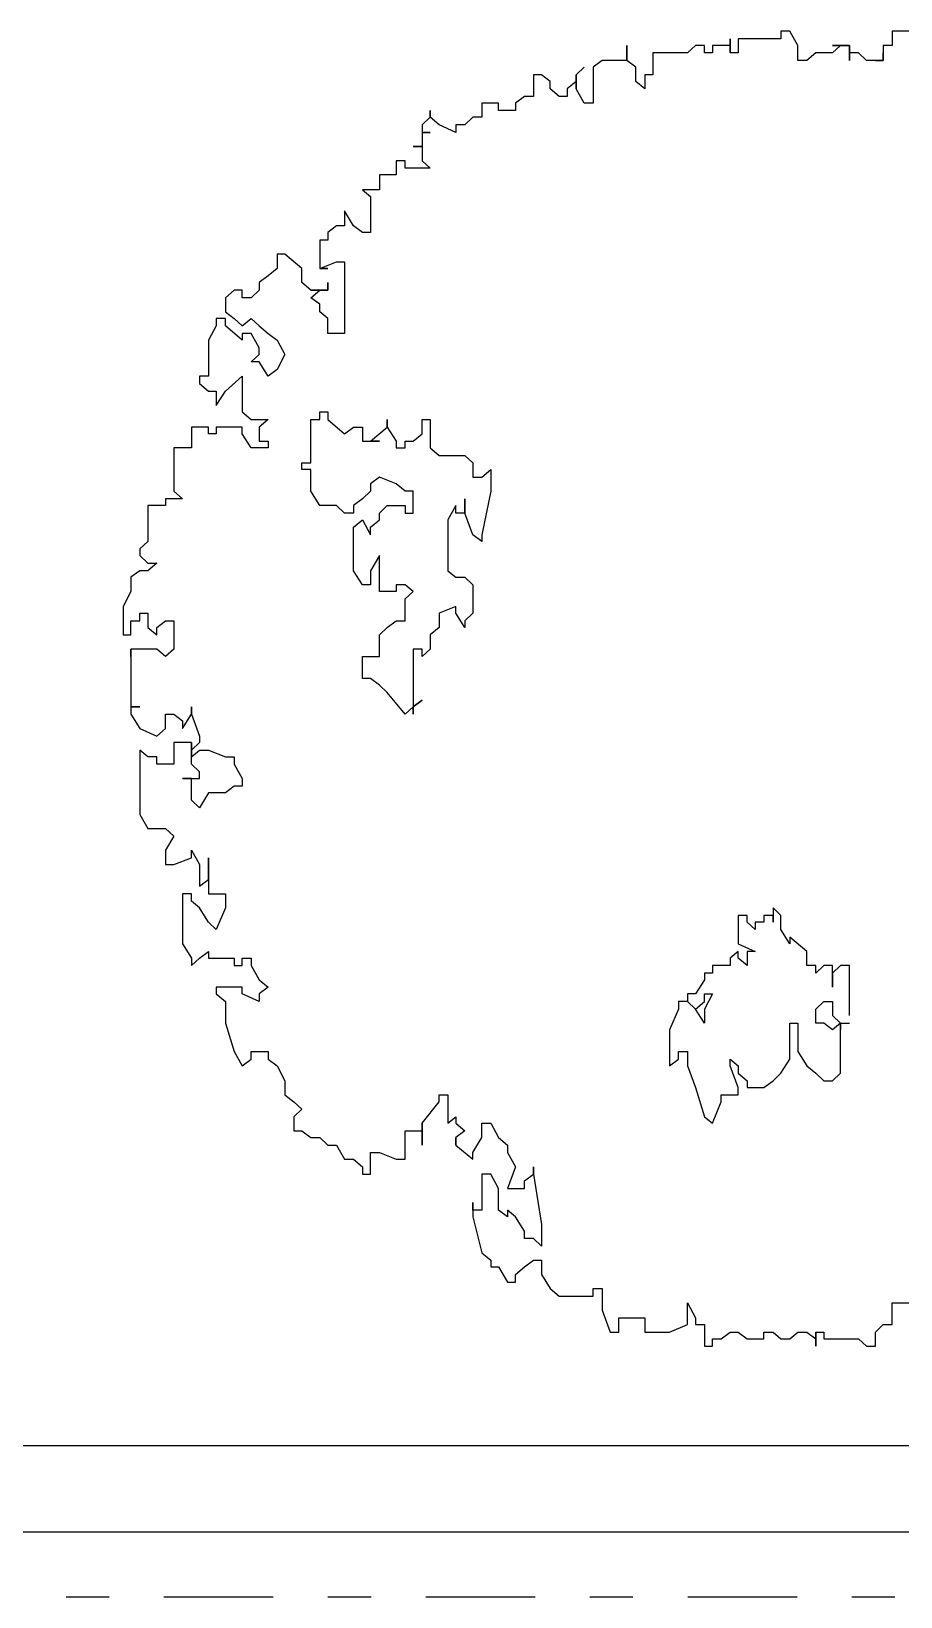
# Model space of a CAD drawing. Extents: x -30 to 1202, y 231 to 898.
# Drawn here: x 378.011 to 380.029, y 267.411 to 271.044 of the extents above; entities that cross this region are included whole.
import ezdxf

# ---------------------------------------------------------------- set-up
doc = ezdxf.new("R2010")
doc.units = 0
doc.header["$LTSCALE"] = 0.04
doc.linetypes.add('DASHDOT2', pattern=[12.7, 6.35, -3.175, 0, -3.175])
doc.layers.get('0').update_dxf_attribs({"linetype": 'CONTINUOUS'})
for name, color, linetype in [('CONTORXXNP----00', 255, 'CONTINUOUS'), ('LIMITES', 2, 'DASHDOT2'), ('PISO', 1, 'CONTINUOUS'), ('VISTA', 2, 'CONTINUOUS')]:
    doc.layers.add(name, color=color, linetype=linetype)
doc.styles.get("Standard").update_dxf_attribs({"font": 'romans.shx'})

# ---------------------------------------------------------------- blocks, each defined once
blk = doc.blocks.new('ARB3')
for p, q in [((-0.498, 0.0876), (-0.498, 0.0745)), ((-0.498, -0.0047), (-0.498, -0.0116)), ((-0.498, -0.0116), (-0.4922, -0.0116)), ((-0.4922, -0.0116), (-0.4922, -0.0446))]:
    blk.add_line(p, q)
at = {"color": 0}
for p, q in [((0.4857, 0.0745), (0.4857, 0.0945)), ((-0.498, 0.0745), (-0.487, 0.0745)), ((-0.487, 0.0745), (-0.487, 0.0676)), ((0.5025, 0.0745), (0.4857, 0.0745)), ((0.5025, 0.0676), (0.5025, 0.0745)), ((-0.487, 0.0676), (-0.4754, 0.0676)), ((-0.4754, 0.0676), (-0.4812, 0.0676)), ((-0.4812, 0.0676), (-0.4754, 0.0676)), ((-0.4754, 0.0676), (-0.4754, 0.0615)), ((-0.4754, 0.0615), (-0.4754, 0.0676)), ((-0.4754, 0.0676), (-0.4754, 0.0546)), ((0.5083, 0.0615), (0.5025, 0.0676)), ((0.5193, 0.0615), (0.5083, 0.0615)), ((0.5193, 0.0546), (0.5193, 0.0615)), ((-0.4754, 0.0546), (-0.4812, 0.0484)), ((0.5135, 0.0484), (0.5193, 0.0546)), ((-0.4754, 0.0415), (-0.487, 0.0415)), ((-0.487, 0.0415), (-0.487, 0.0284)), ((-0.4812, 0.0484), (-0.4812, 0.0415)), ((-0.4812, 0.0415), (-0.4754, 0.0415)), ((0.2635, 0.0415), (0.2248, 0.0415)), ((0.2248, 0.0415), (0.2248, 0.0346)), ((0.2693, 0.0346), (0.2693, 0.0415)), ((0.5135, 0.0215), (0.5135, 0.0484)), ((-0.487, 0.0284), (-0.487, 0.0346)), ((-0.487, 0.0346), (-0.4812, 0.0284)), ((-0.4812, 0.0284), (-0.4812, 0.0153)), ((0.2248, 0.0346), (0.2306, 0.0284)), ((0.2416, 0.0284), (0.2248, 0.0284)), ((0.2248, 0.0284), (0.2248, 0.0215)), ((0.2306, 0.0284), (0.2416, 0.0284)), ((0.2525, 0.0215), (0.2525, 0.0284)), ((0.2525, 0.0284), (0.2635, 0.0284)), ((0.2635, 0.0284), (0.2693, 0.0346)), ((0.3081, 0.0346), (0.2693, 0.0346)), ((0.2693, 0.0346), (0.2745, 0.0284)), ((0.2693, 0.0346), (0.2745, 0.0346)), ((0.2745, 0.0346), (0.2693, 0.0346)), ((0.2745, 0.0284), (0.2693, 0.0215)), ((0.3139, 0.0284), (0.3081, 0.0346)), ((0.3139, 0.0215), (0.3139, 0.0284)), ((-0.4812, 0.0153), (-0.4754, 0.0084)), ((0.2248, 0.0215), (0.2306, 0.0153)), ((0.2306, 0.0153), (0.2248, 0.0153)), ((0.2248, 0.0153), (0.2248, 0.0084)), ((0.2584, 0.0153), (0.2525, 0.0215)), ((0.2693, 0.0153), (0.2584, 0.0153)), ((0.2693, 0.0215), (0.2693, 0.0153)), ((0.3023, 0.0084), (0.3081, 0.0153)), ((0.3081, 0.0153), (0.3139, 0.0215)), ((0.5083, 0.0153), (0.5083, 0.0215)), ((0.5083, 0.0215), (0.5135, 0.0215)), ((0.5083, 0.0084), (0.5135, 0.0153)), ((0.5193, 0.0153), (0.5083, 0.0153)), ((0.5135, 0.0153), (0.5193, 0.0153)), ((-0.487, 0.0015), (-0.498, -0.0047)), ((-0.4754, 0.0015), (-0.487, 0.0015)), ((-0.4754, 0.0084), (-0.4754, 0.0015)), ((0.2138, 0.0084), (0.2028, -0.0047)), ((0.2248, 0.0084), (0.2138, 0.0084)), ((0.2693, -0.0047), (0.2693, 0.0015)), ((0.2693, 0.0015), (0.2913, 0.0015)), ((0.2913, 0.0015), (0.3023, 0.0084)), ((0.5083, 0.0015), (0.5083, 0.0084)), ((0.5135, -0.0047), (0.5083, 0.0015)), ((0.186, -0.0116), (0.1802, -0.0177)), ((0.197, -0.0116), (0.186, -0.0116)), ((0.208, -0.0047), (0.197, -0.0116)), ((0.2028, -0.0047), (0.208, -0.0047)), ((0.2971, -0.0047), (0.2693, -0.0047)), ((0.3081, -0.0116), (0.2971, -0.0047)), ((0.3139, -0.0177), (0.3081, -0.0116)), ((0.5083, -0.0177), (0.5135, -0.0116)), ((0.5135, -0.0116), (0.5135, -0.0047)), ((0.1802, -0.0177), (0.1912, -0.0177)), ((0.1912, -0.0177), (0.186, -0.0177)), ((0.186, -0.0177), (0.186, -0.0247)), ((0.3191, -0.0247), (0.3139, -0.0177)), ((0.5083, -0.0247), (0.5083, -0.0177)), ((0.186, -0.0247), (0.1912, -0.0247)), ((0.1912, -0.0247), (0.1912, -0.0316)), ((0.1912, -0.0316), (0.197, -0.0316)), ((0.197, -0.0316), (0.1912, -0.0377)), ((0.208, -0.0446), (0.2138, -0.0316)), ((0.2138, -0.0316), (0.2138, -0.0377)), ((0.3191, -0.0377), (0.3191, -0.0247)), ((0.5135, -0.0247), (0.5083, -0.0247)), ((0.5135, -0.0377), (0.5135, -0.0247)), ((-0.4922, -0.0446), (-0.4812, -0.0446)), ((-0.4812, -0.0446), (-0.4812, -0.0508)), ((0.1912, -0.0377), (0.186, -0.0377)), ((0.186, -0.0377), (0.186, -0.0446)), ((0.186, -0.0446), (0.208, -0.0446)), ((0.2138, -0.0377), (0.2248, -0.0377)), ((0.219, -0.0446), (0.2138, -0.0446)), ((0.2138, -0.0446), (0.219, -0.0508)), ((0.2248, -0.0377), (0.219, -0.0446)), ((0.2971, -0.0508), (0.3023, -0.0446)), ((0.3191, -0.0446), (0.3023, -0.0508)), ((0.3023, -0.0446), (0.3081, -0.0446)), ((0.3081, -0.0446), (0.3139, -0.0377)), ((0.3139, -0.0377), (0.3191, -0.0377)), ((0.3249, -0.0446), (0.3191, -0.0446)), ((0.3249, -0.0577), (0.3249, -0.0446)), ((0.5083, -0.0446), (0.5135, -0.0377)), ((0.5083, -0.0508), (0.5083, -0.0446)), ((-0.4812, -0.0508), (-0.4922, -0.0508)), ((-0.4922, -0.0508), (-0.487, -0.0508)), ((-0.487, -0.0508), (-0.487, -0.0646)), ((0.219, -0.0508), (0.2248, -0.0508)), ((0.2248, -0.0508), (0.2248, -0.0646)), ((0.3023, -0.0508), (0.2971, -0.0508)), ((0.3301, -0.0577), (0.3249, -0.0577)), ((0.3468, -0.0646), (0.3301, -0.0577)), ((0.5135, -0.0577), (0.5083, -0.0508)), ((0.5135, -0.0646), (0.5135, -0.0577)), ((-0.487, -0.0646), (-0.4812, -0.0646)), ((-0.4812, -0.0708), (-0.487, -0.0708)), ((-0.487, -0.0708), (-0.487, -0.0777)), ((-0.4812, -0.0646), (-0.4812, -0.0708)), ((0.2248, -0.0646), (0.2306, -0.0646)), ((0.2306, -0.0646), (0.2306, -0.0708)), ((0.2306, -0.0708), (0.2358, -0.0708)), ((0.2358, -0.0708), (0.2467, -0.0777)), ((0.2467, -0.0708), (0.2467, -0.0646)), ((0.2467, -0.0646), (0.2584, -0.0708)), ((0.2525, -0.0708), (0.2467, -0.0708)), ((0.2584, -0.0777), (0.2525, -0.0708)), ((0.2584, -0.0708), (0.2693, -0.0708)), ((0.2693, -0.0708), (0.2584, -0.0777)), ((0.3191, -0.0777), (0.3417, -0.0708)), ((0.3417, -0.0708), (0.3468, -0.0646)), ((0.5025, -0.0777), (0.5025, -0.0708)), ((0.5025, -0.0708), (0.5193, -0.0708)), ((0.5193, -0.0646), (0.5135, -0.0646)), ((0.5193, -0.0708), (0.5193, -0.0646)), ((-0.487, -0.0777), (-0.4812, -0.0839)), ((-0.4812, -0.0839), (-0.4812, -0.1108)), ((0.2467, -0.0777), (0.2467, -0.0839)), ((0.2467, -0.0839), (0.2525, -0.0839)), ((0.2525, -0.0839), (0.2584, -0.0777)), ((0.2584, -0.0777), (0.2525, -0.0839)), ((0.2525, -0.0839), (0.2525, -0.0908)), ((0.2913, -0.0908), (0.2913, -0.0839)), ((0.2913, -0.0839), (0.3023, -0.0839)), ((0.3023, -0.0839), (0.3191, -0.0777)), ((0.4857, -0.0839), (0.4973, -0.0777)), ((0.5025, -0.0839), (0.4857, -0.0839)), ((0.4973, -0.0777), (0.5025, -0.0777)), ((0.5083, -0.0977), (0.5025, -0.0839)), ((0.2525, -0.0908), (0.2584, -0.0908)), ((0.2584, -0.0908), (0.2745, -0.0977)), ((0.2971, -0.0908), (0.2913, -0.0908)), ((0.3023, -0.0977), (0.2971, -0.0908)), ((0.2745, -0.0977), (0.3023, -0.0977)), ((0.5083, -0.1169), (0.5083, -0.0977)), ((-0.4812, -0.1108), (-0.4644, -0.1108)), ((-0.4644, -0.1108), (-0.4644, -0.1169)), ((-0.4644, -0.1169), (-0.4534, -0.1169)), ((-0.4534, -0.1169), (-0.4592, -0.1238)), ((0.4973, -0.1369), (0.4973, -0.1169)), ((0.4973, -0.1169), (0.5083, -0.1169)), ((-0.4754, -0.1308), (-0.487, -0.1308)), ((-0.487, -0.1308), (-0.4754, -0.1308)), ((-0.4702, -0.1238), (-0.4754, -0.1308)), ((-0.4754, -0.1308), (-0.4754, -0.15)), ((-0.4592, -0.1238), (-0.4702, -0.1238)), ((0.4915, -0.15), (0.5083, -0.1438)), ((0.5083, -0.1369), (0.4973, -0.1369)), ((0.5083, -0.1438), (0.5083, -0.1369)), ((-0.4754, -0.15), (-0.4702, -0.1569)), ((-0.4702, -0.1569), (-0.4424, -0.1569)), ((-0.4424, -0.1569), (-0.4424, -0.1638)), ((0.4747, -0.1569), (0.4747, -0.15)), ((0.4747, -0.15), (0.4915, -0.15)), ((0.4805, -0.1569), (0.4747, -0.1569)), ((0.4805, -0.1831), (0.4805, -0.1569)), ((-0.4644, -0.17), (-0.4702, -0.1638)), ((-0.4702, -0.1638), (-0.4644, -0.17)), ((-0.4424, -0.1638), (-0.4534, -0.17)), ((-0.4534, -0.17), (-0.4644, -0.17)), ((-0.4644, -0.17), (-0.4592, -0.17)), ((-0.4592, -0.17), (-0.4534, -0.1769)), ((-0.4534, -0.1769), (-0.4476, -0.1769)), ((-0.4476, -0.1769), (-0.4476, -0.1831)), ((-0.4592, -0.19), (-0.4644, -0.1969)), ((-0.4534, -0.19), (-0.4592, -0.19)), ((-0.4476, -0.1831), (-0.4534, -0.19)), ((0.4638, -0.1969), (0.4747, -0.19)), ((0.4747, -0.19), (0.4805, -0.1831)), ((-0.4644, -0.1969), (-0.4644, -0.2031)), ((-0.4644, -0.2031), (-0.4476, -0.2031)), ((-0.4476, -0.2031), (-0.4476, -0.21)), ((0.3862, -0.2031), (0.3804, -0.2031)), ((0.3804, -0.2031), (0.3862, -0.2031)), ((0.3862, -0.2031), (0.425, -0.1969)), ((0.3914, -0.21), (0.3862, -0.2031)), ((0.425, -0.1969), (0.4418, -0.1969)), ((0.4418, -0.1969), (0.436, -0.2031)), ((0.436, -0.2031), (0.436, -0.21)), ((0.4528, -0.2031), (0.4528, -0.1969)), ((0.4528, -0.1969), (0.4638, -0.1969)), ((0.4579, -0.21), (0.4528, -0.2031)), ((-0.4476, -0.21), (-0.4424, -0.2169)), ((-0.4424, -0.2169), (-0.4366, -0.2169)), ((-0.4366, -0.2169), (-0.4366, -0.23)), ((0.3695, -0.223), (0.3804, -0.2169)), ((0.3804, -0.2169), (0.3972, -0.223)), ((0.3972, -0.21), (0.3914, -0.21)), ((0.3972, -0.223), (0.3972, -0.21)), ((0.4192, -0.2169), (0.414, -0.223)), ((0.4302, -0.21), (0.4192, -0.2169)), ((0.436, -0.21), (0.4302, -0.21)), ((0.4638, -0.2169), (0.4579, -0.21)), ((0.4696, -0.2169), (0.4638, -0.2169)), ((0.4696, -0.223), (0.4696, -0.2169)), ((-0.4366, -0.23), (-0.4424, -0.23)), ((-0.4424, -0.23), (-0.4424, -0.243)), ((0.3468, -0.2361), (0.3578, -0.23)), ((0.3578, -0.23), (0.3636, -0.223)), ((0.3636, -0.223), (0.3695, -0.223)), ((0.3972, -0.23), (0.3862, -0.2361)), ((0.414, -0.23), (0.3972, -0.23)), ((0.414, -0.223), (0.4192, -0.223)), ((0.4192, -0.223), (0.414, -0.23)), ((0.4579, -0.23), (0.4696, -0.223)), ((0.4579, -0.2361), (0.4579, -0.23)), ((-0.1531, -0.243), (-0.1589, -0.2361)), ((-0.1589, -0.2361), (-0.1421, -0.2361)), ((-0.1421, -0.2361), (-0.1085, -0.243)), ((0.3468, -0.243), (0.3468, -0.2361)), ((0.3862, -0.2361), (0.3862, -0.243)), ((0.447, -0.243), (0.4528, -0.2361)), ((0.4528, -0.2361), (0.4579, -0.2361)), ((-0.4424, -0.243), (-0.4315, -0.243)), ((-0.4315, -0.243), (-0.4315, -0.25)), ((-0.4315, -0.25), (-0.4256, -0.2561)), ((-0.1699, -0.2561), (-0.1641, -0.25)), ((-0.1641, -0.25), (-0.1531, -0.25)), ((-0.1531, -0.25), (-0.1531, -0.243)), ((-0.1085, -0.25), (-0.1253, -0.2561)), ((-0.1085, -0.243), (-0.1033, -0.243)), ((-0.1033, -0.243), (-0.1085, -0.25)), ((-0.0756, -0.2561), (-0.0698, -0.25)), ((-0.0698, -0.25), (-0.0478, -0.25)), ((-0.0478, -0.25), (-0.042, -0.2561)), ((0.3578, -0.243), (0.3468, -0.243)), ((0.3695, -0.25), (0.3578, -0.243)), ((0.3636, -0.263), (0.3746, -0.25)), ((0.3746, -0.25), (0.3695, -0.25)), ((0.3862, -0.243), (0.414, -0.243)), ((0.414, -0.25), (0.4082, -0.25)), ((0.4082, -0.25), (0.4192, -0.25)), ((0.414, -0.243), (0.414, -0.25)), ((0.4192, -0.25), (0.447, -0.243)), ((-0.4256, -0.2561), (-0.4256, -0.263)), ((-0.4256, -0.263), (-0.4198, -0.263)), ((-0.4198, -0.263), (-0.4256, -0.2761)), ((-0.1699, -0.2761), (-0.1699, -0.2561)), ((-0.1253, -0.2561), (-0.1363, -0.2561)), ((-0.1363, -0.2561), (-0.1253, -0.2561)), ((-0.1253, -0.263), (-0.1311, -0.263)), ((-0.1311, -0.263), (-0.1201, -0.2692)), ((-0.1253, -0.2561), (-0.1253, -0.263)), ((-0.0807, -0.2692), (-0.0756, -0.263)), ((-0.0756, -0.263), (-0.0756, -0.2561)), ((-0.0478, -0.263), (-0.053, -0.263)), ((-0.053, -0.263), (-0.0478, -0.2761)), ((-0.0368, -0.2561), (-0.0478, -0.263)), ((-0.042, -0.2561), (-0.0368, -0.2561)), ((0.3468, -0.2692), (0.3417, -0.263)), ((0.3417, -0.263), (0.3468, -0.263)), ((0.3468, -0.263), (0.3527, -0.2561)), ((0.3527, -0.2561), (0.3578, -0.263)), ((0.3578, -0.263), (0.3636, -0.263)), ((0.3636, -0.263), (0.3578, -0.263)), ((0.3578, -0.263), (0.3636, -0.263)), ((-0.4256, -0.2761), (-0.4315, -0.283)), ((-0.1757, -0.283), (-0.1699, -0.2761)), ((-0.1201, -0.2692), (-0.0807, -0.2692)), ((-0.0478, -0.2761), (-0.0368, -0.2761)), ((-0.0368, -0.2761), (-0.031, -0.283)), ((0.3249, -0.2761), (0.3249, -0.2692)), ((0.3249, -0.2692), (0.3468, -0.2692)), ((0.3301, -0.2761), (0.3249, -0.2761)), ((0.3468, -0.2892), (0.3301, -0.2761)), ((-0.4315, -0.283), (-0.4366, -0.283)), ((-0.4366, -0.283), (-0.4315, -0.283)), ((-0.4315, -0.283), (-0.4256, -0.2892)), ((-0.4256, -0.2892), (-0.4198, -0.2892)), ((-0.4198, -0.2892), (-0.4198, -0.283)), ((-0.4198, -0.283), (-0.4198, -0.2892)), ((-0.4198, -0.2892), (-0.4089, -0.2892)), ((-0.4089, -0.2892), (-0.4089, -0.2961)), ((-0.4089, -0.2961), (-0.4089, -0.2892)), ((-0.4089, -0.2892), (-0.3979, -0.2892)), ((-0.3979, -0.2892), (-0.3921, -0.283)), ((-0.3921, -0.283), (-0.3921, -0.3022)), ((-0.1976, -0.2892), (-0.1976, -0.283)), ((-0.1976, -0.283), (-0.1757, -0.283)), ((-0.1867, -0.2892), (-0.1976, -0.2892)), ((-0.1809, -0.2961), (-0.1867, -0.2892)), ((-0.031, -0.283), (-0.02, -0.283)), ((-0.02, -0.283), (-0.0142, -0.2892)), ((-0.0142, -0.2892), (-0.02, -0.2892)), ((-0.02, -0.2892), (-0.02, -0.2961)), ((0.0245, -0.2961), (0.0194, -0.2892)), ((0.0194, -0.2892), (0.0245, -0.2961)), ((0.3636, -0.2892), (0.3468, -0.2892)), ((0.3527, -0.3022), (0.3527, -0.2892)), ((0.3527, -0.2892), (0.3636, -0.2892)), ((-0.3921, -0.3022), (-0.3979, -0.3022)), ((-0.3979, -0.3022), (-0.3979, -0.3092)), ((-0.1809, -0.3022), (-0.1809, -0.2961)), ((-0.1757, -0.3022), (-0.1809, -0.3022)), ((-0.1757, -0.3092), (-0.1757, -0.3022)), ((-0.1421, -0.3022), (-0.1479, -0.3092)), ((-0.1253, -0.2961), (-0.1421, -0.2961)), ((-0.1421, -0.2961), (-0.1421, -0.3022)), ((-0.1311, -0.3161), (-0.1311, -0.3022)), ((-0.1311, -0.3022), (-0.1253, -0.3022)), ((-0.1253, -0.3022), (-0.1253, -0.2961)), ((-0.0646, -0.2961), (-0.0698, -0.3022)), ((-0.0698, -0.3022), (-0.0698, -0.3092)), ((-0.0588, -0.3022), (-0.0646, -0.2961)), ((-0.042, -0.3022), (-0.0588, -0.3022)), ((-0.042, -0.3092), (-0.042, -0.3022)), ((-0.02, -0.2961), (0.0304, -0.2961)), ((0.0304, -0.3022), (0.0136, -0.3161)), ((0.0304, -0.2961), (0.0245, -0.2961)), ((0.0245, -0.2961), (0.0304, -0.3022)), ((0.3746, -0.3022), (0.3527, -0.3022)), ((0.3746, -0.3092), (0.3746, -0.3022)), ((-0.3979, -0.3092), (-0.3869, -0.3092)), ((-0.3869, -0.3092), (-0.3869, -0.3222)), ((-0.1918, -0.3161), (-0.1809, -0.3092)), ((-0.1809, -0.3092), (-0.1757, -0.3092)), ((-0.1479, -0.3092), (-0.1531, -0.3222)), ((-0.0698, -0.3092), (-0.0646, -0.3092)), ((-0.0646, -0.3092), (-0.0646, -0.3222)), ((-0.0368, -0.3161), (-0.042, -0.3092)), ((0.3695, -0.3222), (0.3746, -0.3092)), ((-0.3869, -0.3222), (-0.3753, -0.3222)), ((-0.3753, -0.3222), (-0.3753, -0.3353)), ((-0.1918, -0.3161), (-0.1976, -0.3161)), ((-0.1976, -0.3161), (-0.1918, -0.3161)), ((-0.1809, -0.3292), (-0.1918, -0.3161)), ((-0.1809, -0.3353), (-0.1809, -0.3222)), ((-0.1809, -0.3222), (-0.1809, -0.3292)), ((-0.1809, -0.3292), (-0.1809, -0.3222)), ((-0.1809, -0.3222), (-0.1809, -0.3292)), ((-0.1531, -0.3222), (-0.1479, -0.3292)), ((-0.1253, -0.3222), (-0.1311, -0.3161)), ((-0.1201, -0.3222), (-0.1253, -0.3222)), ((-0.1143, -0.3292), (-0.1201, -0.3222)), ((-0.0646, -0.3222), (-0.0924, -0.3222)), ((-0.0924, -0.3222), (-0.0807, -0.3292)), ((-0.031, -0.3222), (-0.0368, -0.3161)), ((-0.0142, -0.3222), (-0.031, -0.3222)), ((-0.0142, -0.3353), (-0.0142, -0.3222)), ((0.0078, -0.3222), (0.0026, -0.3292)), ((0.0136, -0.3161), (0.0078, -0.3222)), ((0.3695, -0.3292), (0.3695, -0.3222)), ((-0.3753, -0.3353), (-0.3701, -0.3292)), ((-0.3701, -0.3292), (-0.3423, -0.3292)), ((-0.3423, -0.3353), (-0.3475, -0.3422)), ((-0.3423, -0.3292), (-0.3423, -0.3353)), ((-0.1918, -0.3422), (-0.1918, -0.3353)), ((-0.1918, -0.3353), (-0.1809, -0.3353)), ((-0.1479, -0.3292), (-0.1421, -0.3292)), ((-0.1421, -0.3292), (-0.1363, -0.3353)), ((-0.1363, -0.3353), (-0.1311, -0.3422)), ((-0.1201, -0.3353), (-0.1085, -0.3292)), ((-0.1143, -0.3422), (-0.1201, -0.3353)), ((-0.1085, -0.3292), (-0.1143, -0.3292)), ((-0.0807, -0.3292), (-0.0698, -0.3292)), ((-0.0698, -0.3353), (-0.0807, -0.3422)), ((-0.0698, -0.3292), (-0.0698, -0.3353)), ((0.0026, -0.3353), (-0.0142, -0.3353)), ((0.0026, -0.3292), (0.0026, -0.3353)), ((0.3862, -0.3292), (0.3695, -0.3292)), ((0.3746, -0.3422), (0.3804, -0.3353)), ((0.3804, -0.3353), (0.3862, -0.3353)), ((0.3862, -0.3353), (0.3862, -0.3292)), ((-0.3475, -0.3422), (-0.3591, -0.3492)), ((-0.3591, -0.3492), (-0.3475, -0.3492)), ((-0.3475, -0.3492), (-0.3475, -0.3553)), ((-0.3197, -0.3553), (-0.3197, -0.3492)), ((-0.3197, -0.3492), (-0.2642, -0.3492)), ((-0.2642, -0.3492), (-0.2642, -0.3622)), ((-0.1976, -0.3622), (-0.1867, -0.3492)), ((-0.1867, -0.3492), (-0.1918, -0.3422)), ((-0.1311, -0.3422), (-0.1253, -0.3422)), ((-0.1253, -0.3492), (-0.1311, -0.3553)), ((-0.1253, -0.3422), (-0.1253, -0.3492)), ((-0.0807, -0.3422), (-0.1143, -0.3422)), ((0.3636, -0.3553), (0.3746, -0.3492)), ((0.3746, -0.3492), (0.3746, -0.3422)), ((-0.3475, -0.3553), (-0.3423, -0.3622)), ((-0.3423, -0.3622), (-0.3365, -0.3622)), ((-0.3365, -0.3622), (-0.3365, -0.3684)), ((-0.3146, -0.3684), (-0.3197, -0.3553)), ((-0.3146, -0.3684), (-0.3146, -0.3622)), ((-0.3146, -0.3622), (-0.3146, -0.3684)), ((-0.2978, -0.3622), (-0.3036, -0.3622)), ((-0.3036, -0.3622), (-0.2978, -0.3622)), ((-0.2978, -0.3684), (-0.2978, -0.3622)), ((-0.2978, -0.3622), (-0.2978, -0.3753)), ((-0.2758, -0.3622), (-0.281, -0.3684)), ((-0.2642, -0.3622), (-0.2758, -0.3622)), ((-0.2035, -0.3684), (-0.2035, -0.3622)), ((-0.2035, -0.3622), (-0.1976, -0.3622)), ((-0.1311, -0.3553), (-0.1311, -0.3684)), ((0.3578, -0.3684), (0.3636, -0.3622)), ((0.3636, -0.3622), (0.3636, -0.3553)), ((-0.3365, -0.3684), (-0.3146, -0.3684)), ((-0.2978, -0.3753), (-0.3036, -0.3822)), ((-0.2919, -0.3753), (-0.2978, -0.3684)), ((-0.2868, -0.3684), (-0.2919, -0.3753)), ((-0.281, -0.3684), (-0.2868, -0.3684)), ((-0.1976, -0.3684), (-0.2035, -0.3684)), ((-0.1976, -0.3753), (-0.1976, -0.3684)), ((-0.1641, -0.3753), (-0.1976, -0.3753)), ((-0.1641, -0.3822), (-0.1641, -0.3753)), ((-0.1421, -0.3753), (-0.1589, -0.3753)), ((-0.1589, -0.3753), (-0.1589, -0.3822)), ((-0.1311, -0.3684), (-0.1421, -0.3753)), ((0.3527, -0.3822), (0.3578, -0.3753)), ((0.3578, -0.3753), (0.3578, -0.3684)), ((-0.3146, -0.3822), (-0.3255, -0.3953)), ((-0.3036, -0.3822), (-0.3146, -0.3822)), ((-0.1589, -0.3822), (-0.1641, -0.3822)), ((0.3301, -0.3884), (0.3359, -0.3822)), ((0.3359, -0.3822), (0.3417, -0.3884)), ((0.3527, -0.3884), (0.3527, -0.3822)), ((-0.3255, -0.3953), (-0.3255, -0.4014)), ((-0.259, -0.4014), (-0.248, -0.3953)), ((-0.248, -0.3953), (-0.2364, -0.4014)), ((0.3023, -0.4014), (0.3139, -0.3953)), ((0.3139, -0.3953), (0.3249, -0.3953)), ((0.3249, -0.3953), (0.3301, -0.3884)), ((0.3417, -0.3884), (0.3527, -0.3884)), ((-0.3255, -0.4014), (-0.3146, -0.4014)), ((-0.3146, -0.4014), (-0.3087, -0.4084)), ((-0.3087, -0.4084), (-0.3036, -0.4153)), ((-0.27, -0.4153), (-0.2642, -0.4084)), ((-0.2642, -0.4084), (-0.259, -0.4014)), ((-0.2312, -0.4084), (-0.2422, -0.4153)), ((-0.2364, -0.4014), (-0.2312, -0.4084)), ((-0.1976, -0.4214), (-0.1976, -0.4084)), ((-0.1976, -0.4084), (-0.1918, -0.4153)), ((-0.1809, -0.4153), (-0.1809, -0.4084)), ((-0.1809, -0.4084), (-0.1757, -0.4084)), ((-0.1757, -0.4084), (-0.1757, -0.4214)), ((0.2358, -0.4153), (0.2416, -0.4084)), ((0.2416, -0.4084), (0.2467, -0.4153)), ((0.2913, -0.4214), (0.2913, -0.4084)), ((0.2913, -0.4084), (0.2971, -0.4084)), ((0.2971, -0.4084), (0.3023, -0.4014)), ((-0.3036, -0.4153), (-0.2978, -0.4153)), ((-0.2978, -0.4153), (-0.2919, -0.4214)), ((-0.2919, -0.4214), (-0.2919, -0.4284)), ((-0.2758, -0.4214), (-0.27, -0.4153)), ((-0.27, -0.4284), (-0.2758, -0.4214)), ((-0.2532, -0.4153), (-0.2642, -0.4214)), ((-0.2642, -0.4214), (-0.2642, -0.4284)), ((-0.248, -0.4153), (-0.2532, -0.4153)), ((-0.2422, -0.4214), (-0.248, -0.4153)), ((-0.2422, -0.4153), (-0.2422, -0.4214)), ((-0.2035, -0.4284), (-0.1976, -0.4214)), ((-0.1918, -0.4153), (-0.1809, -0.4153)), ((-0.1757, -0.4214), (-0.1867, -0.4284)), ((0.219, -0.4284), (0.219, -0.4214)), ((0.219, -0.4214), (0.2248, -0.4214)), ((0.2248, -0.4214), (0.2358, -0.4153)), ((0.2467, -0.4153), (0.2525, -0.4153)), ((0.2525, -0.4153), (0.2467, -0.4284)), ((0.2971, -0.4214), (0.2913, -0.4214)), ((0.3023, -0.4284), (0.2971, -0.4214)), ((-0.2919, -0.4284), (-0.2978, -0.4284)), ((-0.2978, -0.4284), (-0.2978, -0.4345)), ((-0.2978, -0.4345), (-0.2919, -0.4414)), ((-0.281, -0.4414), (-0.2758, -0.4345)), ((-0.2758, -0.4345), (-0.27, -0.4284)), ((-0.259, -0.4284), (-0.27, -0.4414)), ((-0.2642, -0.4284), (-0.259, -0.4284)), ((-0.2196, -0.4414), (-0.2312, -0.4284)), ((-0.2312, -0.4284), (-0.2035, -0.4284)), ((-0.1867, -0.4284), (-0.1918, -0.4284)), ((-0.1918, -0.4284), (-0.1918, -0.4484)), ((0.0633, -0.4414), (0.0633, -0.4345)), ((0.0633, -0.4345), (0.0691, -0.4345)), ((0.0691, -0.4345), (0.0801, -0.4284)), ((0.0801, -0.4284), (0.0859, -0.4284)), ((0.0859, -0.4284), (0.0859, -0.4345)), ((0.0859, -0.4345), (0.0911, -0.4414)), ((0.2248, -0.4284), (0.219, -0.4284)), ((0.219, -0.4545), (0.219, -0.4345)), ((0.219, -0.4345), (0.2248, -0.4345)), ((0.2248, -0.4345), (0.2248, -0.4284)), ((0.2467, -0.4284), (0.2416, -0.4284)), ((0.2416, -0.4284), (0.2416, -0.4484)), ((0.2693, -0.4414), (0.2913, -0.4345)), ((0.2913, -0.4345), (0.3023, -0.4284)), ((-0.2919, -0.4414), (-0.281, -0.4414)), ((-0.27, -0.4414), (-0.2758, -0.4414)), ((-0.2758, -0.4414), (-0.2758, -0.4484)), ((-0.2086, -0.4484), (-0.2196, -0.4414)), ((0.0581, -0.4545), (0.0633, -0.4414)), ((0.0911, -0.4414), (0.0911, -0.4545)), ((0.1692, -0.4545), (0.1692, -0.4414)), ((0.1692, -0.4414), (0.1802, -0.4414)), ((0.1802, -0.4414), (0.197, -0.4484)), ((0.2467, -0.4484), (0.2525, -0.4414)), ((0.2525, -0.4414), (0.2693, -0.4414)), ((-0.2758, -0.4484), (-0.27, -0.4484)), ((-0.27, -0.4484), (-0.259, -0.4545)), ((-0.259, -0.4545), (-0.2312, -0.4545)), ((-0.2312, -0.4545), (-0.2312, -0.4614)), ((-0.2254, -0.4614), (-0.2196, -0.4545)), ((-0.2196, -0.4545), (-0.2196, -0.4484)), ((-0.2196, -0.4484), (-0.2086, -0.4484)), ((-0.1918, -0.4484), (-0.1867, -0.4484)), ((-0.1867, -0.4545), (-0.1918, -0.4545)), ((-0.1918, -0.4545), (-0.1918, -0.4676)), ((-0.1867, -0.4484), (-0.1867, -0.4545)), ((0.0581, -0.4614), (0.0581, -0.4545)), ((0.0911, -0.4545), (0.1027, -0.4614)), ((0.1582, -0.4545), (0.1415, -0.4545)), ((0.1415, -0.4545), (0.1692, -0.4545)), ((0.1634, -0.4614), (0.1582, -0.4545)), ((0.1912, -0.4545), (0.1802, -0.4614)), ((0.197, -0.4484), (0.1912, -0.4545)), ((0.219, -0.4614), (0.2138, -0.4545)), ((0.2138, -0.4545), (0.219, -0.4545)), ((0.2416, -0.4484), (0.2467, -0.4484)), ((-0.2312, -0.4614), (-0.2254, -0.4614)), ((-0.1918, -0.4676), (-0.1757, -0.4676)), ((-0.1757, -0.4676), (-0.1757, -0.4814)), ((0.0304, -0.4676), (0.0245, -0.4676)), ((0.0245, -0.4676), (0.0304, -0.4676)), ((0.0304, -0.4676), (0.0472, -0.4614)), ((0.0413, -0.4745), (0.0304, -0.4676)), ((0.0472, -0.4614), (0.0523, -0.4614)), ((0.0523, -0.4614), (0.0581, -0.4676)), ((0.0691, -0.4676), (0.0523, -0.4676)), ((0.0523, -0.4676), (0.0523, -0.4814)), ((0.0633, -0.4676), (0.0581, -0.4614)), ((0.0581, -0.4676), (0.0633, -0.4676)), ((0.0749, -0.4614), (0.0691, -0.4676)), ((0.0801, -0.4614), (0.0749, -0.4614)), ((0.0801, -0.4745), (0.0801, -0.4614)), ((0.0969, -0.4676), (0.0801, -0.4676)), ((0.0801, -0.4676), (0.0801, -0.4745)), ((0.1027, -0.4614), (0.0969, -0.4676)), ((0.1356, -0.4676), (0.1466, -0.4614)), ((0.1415, -0.4676), (0.1356, -0.4676)), ((0.1466, -0.4814), (0.1415, -0.4676)), ((0.1466, -0.4614), (0.1634, -0.4614)), ((0.175, -0.4676), (0.1692, -0.4676)), ((0.1692, -0.4676), (0.1692, -0.4745)), ((0.1802, -0.4614), (0.175, -0.4676)), ((0.208, -0.4745), (0.219, -0.4676)), ((0.2248, -0.4676), (0.219, -0.4614)), ((0.219, -0.4676), (0.2248, -0.4676)), ((-0.1757, -0.4814), (-0.1421, -0.4814)), ((-0.1421, -0.4814), (-0.1363, -0.4745)), ((-0.1363, -0.4745), (-0.1363, -0.4876)), ((-0.042, -0.4876), (-0.042, -0.4814)), ((-0.042, -0.4814), (-0.02, -0.4814)), ((-0.02, -0.4814), (-0.0142, -0.4876)), ((0.0304, -0.4814), (0.0355, -0.4745)), ((0.0304, -0.4876), (0.0304, -0.4814)), ((0.0355, -0.4745), (0.0413, -0.4745)), ((0.0523, -0.4814), (0.0691, -0.4814)), ((0.0691, -0.4814), (0.0691, -0.4945)), ((0.1188, -0.4876), (0.1247, -0.4814)), ((0.1247, -0.4814), (0.1356, -0.4876)), ((0.1466, -0.4876), (0.1466, -0.4814)), ((0.1692, -0.4745), (0.208, -0.4745)), ((-0.1363, -0.4876), (-0.1311, -0.4876)), ((-0.1311, -0.4876), (-0.1311, -0.5014)), ((-0.0866, -0.5014), (-0.0866, -0.4945)), ((-0.0866, -0.4945), (-0.0807, -0.5014)), ((-0.0368, -0.4945), (-0.042, -0.4876)), ((-0.0368, -0.5014), (-0.031, -0.4945)), ((-0.031, -0.4945), (-0.0368, -0.4945)), ((-0.0142, -0.4876), (-0.02, -0.4945)), ((-0.02, -0.4945), (-0.02, -0.5145)), ((0.0413, -0.4876), (0.0304, -0.4876)), ((0.0472, -0.4945), (0.0413, -0.4876)), ((0.0413, -0.5076), (0.0472, -0.4945)), ((0.0691, -0.4945), (0.0633, -0.4945)), ((0.0633, -0.4945), (0.0633, -0.5014)), ((0.1188, -0.5014), (0.1188, -0.4876)), ((0.1356, -0.4876), (0.1466, -0.4876)), ((-0.1311, -0.5014), (-0.1033, -0.5014)), ((-0.1033, -0.5014), (-0.0975, -0.5076)), ((-0.0975, -0.5076), (-0.0924, -0.5076)), ((-0.0924, -0.5076), (-0.0866, -0.5014)), ((-0.0807, -0.5014), (-0.0807, -0.5076)), ((-0.0807, -0.5076), (-0.0756, -0.5145)), ((-0.0478, -0.5076), (-0.0478, -0.5014)), ((-0.0478, -0.5014), (-0.0368, -0.5014)), ((-0.042, -0.5076), (-0.0478, -0.5076)), ((-0.042, -0.5145), (-0.042, -0.5076)), ((0.0245, -0.5145), (0.0245, -0.5076)), ((0.0245, -0.5076), (0.0245, -0.5145)), ((0.0304, -0.5145), (0.0413, -0.5076)), ((0.0633, -0.5014), (0.0581, -0.5076)), ((0.0581, -0.5076), (0.1079, -0.5076)), ((0.1079, -0.5076), (0.1188, -0.5014)), ((-0.0756, -0.5145), (-0.0646, -0.5145)), ((-0.0646, -0.5145), (-0.053, -0.5206)), ((-0.053, -0.5206), (-0.031, -0.5206)), ((-0.031, -0.5145), (-0.042, -0.5145)), ((-0.031, -0.5206), (-0.031, -0.5145)), ((-0.02, -0.5145), (-0.0142, -0.5145)), ((-0.0142, -0.5145), (-0.02, -0.5145)), ((-0.02, -0.5145), (0.0245, -0.5145)), ((0.0245, -0.5145), (0.0304, -0.5145))]:
    blk.add_line(p, q, dxfattribs=at)
at = {"layer": 'CONTORXXNP----00'}
for p, q in [((-0.498, 0.0876), (-0.498, 0.0745)), ((0.4857, 0.0745), (0.4857, 0.0945)), ((-0.498, 0.0745), (-0.487, 0.0745)), ((-0.487, 0.0745), (-0.487, 0.0676)), ((0.5025, 0.0745), (0.4857, 0.0745)), ((0.5025, 0.0676), (0.5025, 0.0745)), ((-0.487, 0.0676), (-0.4754, 0.0676)), ((-0.4812, 0.0676), (-0.4754, 0.0676)), ((-0.4754, 0.0676), (-0.4812, 0.0676)), ((-0.4754, 0.0676), (-0.4754, 0.0546)), ((-0.4754, 0.0615), (-0.4754, 0.0676)), ((-0.4754, 0.0676), (-0.4754, 0.0615)), ((0.5083, 0.0615), (0.5025, 0.0676)), ((0.5193, 0.0615), (0.5083, 0.0615)), ((0.5193, 0.0546), (0.5193, 0.0615)), ((-0.4754, 0.0546), (-0.4812, 0.0484)), ((0.5135, 0.0484), (0.5193, 0.0546)), ((-0.487, 0.0415), (-0.4812, 0.0415)), ((-0.487, 0.0346), (-0.487, 0.0415)), ((-0.4812, 0.0484), (-0.4812, 0.0415)), ((0.5135, 0.0215), (0.5135, 0.0484)), ((-0.487, 0.0346), (-0.4812, 0.0284)), ((-0.4812, 0.0284), (-0.4812, 0.0153)), ((-0.4812, 0.0153), (-0.4754, 0.0084)), ((0.5083, 0.0215), (0.5135, 0.0215)), ((0.5083, 0.0153), (0.5083, 0.0215)), ((0.5083, 0.0153), (0.5135, 0.0153)), ((0.5083, 0.0084), (0.5135, 0.0153)), ((-0.487, 0.0015), (-0.498, -0.0047)), ((-0.4754, 0.0015), (-0.487, 0.0015)), ((-0.4754, 0.0084), (-0.4754, 0.0015)), ((0.5083, 0.0015), (0.5083, 0.0084)), ((0.5135, -0.0047), (0.5083, 0.0015)), ((-0.498, -0.0047), (-0.498, -0.0116)), ((-0.498, -0.0116), (-0.4922, -0.0116)), ((-0.4922, -0.0116), (-0.4922, -0.0446)), ((0.5083, -0.0177), (0.5135, -0.0116)), ((0.5135, -0.0116), (0.5135, -0.0047)), ((0.5083, -0.0247), (0.5083, -0.0177)), ((0.5135, -0.0247), (0.5083, -0.0247)), ((0.5135, -0.0377), (0.5135, -0.0247)), ((-0.4922, -0.0446), (-0.4812, -0.0446)), ((-0.4812, -0.0446), (-0.4812, -0.0508)), ((0.5083, -0.0446), (0.5135, -0.0377)), ((0.5083, -0.0508), (0.5083, -0.0446)), ((-0.487, -0.0508), (-0.4812, -0.0508)), ((-0.487, -0.0508), (-0.487, -0.0646)), ((0.5135, -0.0577), (0.5083, -0.0508)), ((0.5135, -0.0646), (0.5135, -0.0577)), ((-0.487, -0.0646), (-0.4812, -0.0646)), ((-0.487, -0.0708), (-0.487, -0.0777)), ((-0.4812, -0.0708), (-0.487, -0.0708)), ((-0.4812, -0.0646), (-0.4812, -0.0708)), ((0.5025, -0.0708), (0.5193, -0.0708)), ((0.5025, -0.0777), (0.5025, -0.0708)), ((0.5193, -0.0646), (0.5135, -0.0646)), ((0.5193, -0.0708), (0.5193, -0.0646)), ((-0.487, -0.0777), (-0.4812, -0.0839)), ((-0.4812, -0.0839), (-0.4812, -0.1108)), ((0.4857, -0.0839), (0.4973, -0.0777)), ((0.5025, -0.0839), (0.4857, -0.0839)), ((0.4973, -0.0777), (0.5025, -0.0777)), ((0.5083, -0.0977), (0.5025, -0.0839)), ((0.5083, -0.1169), (0.5083, -0.0977)), ((-0.4812, -0.1108), (-0.4644, -0.1108)), ((-0.4644, -0.1108), (-0.4644, -0.1169)), ((-0.4644, -0.1169), (-0.4534, -0.1169)), ((-0.4534, -0.1169), (-0.4592, -0.1238)), ((0.4973, -0.1169), (0.5083, -0.1169)), ((0.4973, -0.1369), (0.4973, -0.1169)), ((-0.4702, -0.1238), (-0.4754, -0.1308)), ((-0.4754, -0.1308), (-0.4754, -0.15)), ((-0.4592, -0.1238), (-0.4702, -0.1238)), ((0.4915, -0.15), (0.5083, -0.1438)), ((0.5083, -0.1369), (0.4973, -0.1369)), ((0.5083, -0.1438), (0.5083, -0.1369)), ((-0.4754, -0.15), (-0.4702, -0.1569)), ((-0.4702, -0.1569), (-0.4424, -0.1569)), ((-0.4424, -0.1569), (-0.4424, -0.1638)), ((0.4747, -0.15), (0.4915, -0.15)), ((0.4747, -0.1569), (0.4747, -0.15)), ((0.4805, -0.1569), (0.4747, -0.1569)), ((0.4805, -0.1831), (0.4805, -0.1569)), ((-0.4424, -0.1638), (-0.4534, -0.17)), ((-0.4592, -0.17), (-0.4534, -0.17)), ((-0.4592, -0.17), (-0.4534, -0.1769)), ((-0.4534, -0.1769), (-0.4476, -0.1769)), ((-0.4476, -0.1769), (-0.4476, -0.1831)), ((-0.4592, -0.19), (-0.4644, -0.1969)), ((-0.4534, -0.19), (-0.4592, -0.19)), ((-0.4476, -0.1831), (-0.4534, -0.19)), ((0.4638, -0.1969), (0.4747, -0.19)), ((0.4747, -0.19), (0.4805, -0.1831)), ((-0.4644, -0.1969), (-0.4644, -0.2031)), ((-0.4644, -0.2031), (-0.4476, -0.2031)), ((-0.4476, -0.2031), (-0.4476, -0.21)), ((0.3862, -0.2031), (0.425, -0.1969)), ((0.3914, -0.21), (0.3862, -0.2031)), ((0.425, -0.1969), (0.4418, -0.1969)), ((0.4418, -0.1969), (0.436, -0.2031)), ((0.436, -0.2031), (0.436, -0.21)), ((0.4528, -0.1969), (0.4638, -0.1969)), ((0.4528, -0.2031), (0.4528, -0.1969)), ((0.4579, -0.21), (0.4528, -0.2031)), ((-0.4476, -0.21), (-0.4424, -0.2169)), ((-0.4424, -0.2169), (-0.4366, -0.2169)), ((-0.4366, -0.2169), (-0.4366, -0.23)), ((0.3695, -0.223), (0.3804, -0.2169)), ((0.3804, -0.2169), (0.3972, -0.223)), ((0.3972, -0.21), (0.3914, -0.21)), ((0.3972, -0.223), (0.3972, -0.21)), ((0.4192, -0.2169), (0.414, -0.223)), ((0.4302, -0.21), (0.4192, -0.2169)), ((0.436, -0.21), (0.4302, -0.21)), ((0.4638, -0.2169), (0.4579, -0.21)), ((0.4696, -0.2169), (0.4638, -0.2169)), ((0.4696, -0.223), (0.4696, -0.2169)), ((-0.4424, -0.23), (-0.4424, -0.243)), ((-0.4366, -0.23), (-0.4424, -0.23)), ((0.3468, -0.2361), (0.3578, -0.23)), ((0.3578, -0.23), (0.3636, -0.223)), ((0.3636, -0.223), (0.3695, -0.223)), ((0.3972, -0.23), (0.3862, -0.2361)), ((0.414, -0.23), (0.3972, -0.23)), ((0.4192, -0.223), (0.414, -0.23)), ((0.414, -0.223), (0.4192, -0.223)), ((0.4579, -0.23), (0.4696, -0.223)), ((0.4579, -0.2361), (0.4579, -0.23)), ((0.3468, -0.243), (0.3468, -0.2361)), ((0.3862, -0.2361), (0.3862, -0.243)), ((0.447, -0.243), (0.4528, -0.2361)), ((0.4528, -0.2361), (0.4579, -0.2361)), ((-0.4424, -0.243), (-0.4315, -0.243)), ((-0.4315, -0.243), (-0.4315, -0.25)), ((-0.4315, -0.25), (-0.4256, -0.2561)), ((0.3578, -0.243), (0.3468, -0.243)), ((0.3695, -0.25), (0.3578, -0.243)), ((0.3636, -0.263), (0.3746, -0.25)), ((0.3746, -0.25), (0.3695, -0.25)), ((0.3862, -0.243), (0.414, -0.243)), ((0.414, -0.243), (0.414, -0.25)), ((0.414, -0.25), (0.4192, -0.25)), ((0.4192, -0.25), (0.447, -0.243)), ((-0.4256, -0.2561), (-0.4256, -0.263)), ((-0.4198, -0.263), (-0.4256, -0.2761)), ((-0.4256, -0.263), (-0.4198, -0.263)), ((0.3417, -0.263), (0.3468, -0.263)), ((0.3468, -0.2692), (0.3417, -0.263)), ((0.3468, -0.263), (0.3527, -0.2561)), ((0.3527, -0.2561), (0.3578, -0.263)), ((0.3578, -0.263), (0.3636, -0.263)), ((0.3636, -0.263), (0.3578, -0.263)), ((0.3578, -0.263), (0.3636, -0.263)), ((-0.4256, -0.2761), (-0.4315, -0.283)), ((0.3249, -0.2692), (0.3468, -0.2692)), ((0.3249, -0.2761), (0.3249, -0.2692)), ((0.3301, -0.2761), (0.3249, -0.2761)), ((0.3468, -0.2892), (0.3301, -0.2761)), ((-0.4315, -0.283), (-0.4256, -0.2892)), ((-0.4256, -0.2892), (-0.4198, -0.2892)), ((-0.4198, -0.2892), (-0.4089, -0.2892)), ((-0.4089, -0.2892), (-0.3979, -0.2892)), ((-0.3979, -0.2892), (-0.3921, -0.283)), ((-0.3921, -0.283), (-0.3921, -0.3022)), ((0.3468, -0.2892), (0.3527, -0.2892)), ((0.3527, -0.3022), (0.3527, -0.2892)), ((-0.3979, -0.3022), (-0.3979, -0.3092)), ((-0.3921, -0.3022), (-0.3979, -0.3022)), ((0.3746, -0.3022), (0.3527, -0.3022)), ((0.3746, -0.3092), (0.3746, -0.3022)), ((-0.3979, -0.3092), (-0.3869, -0.3092)), ((-0.3869, -0.3092), (-0.3869, -0.3222)), ((0.3695, -0.3222), (0.3746, -0.3092)), ((-0.3869, -0.3222), (-0.3753, -0.3222)), ((-0.3753, -0.3222), (-0.3753, -0.3353)), ((0.3695, -0.3292), (0.3695, -0.3222)), ((-0.3753, -0.3353), (-0.3701, -0.3292)), ((-0.3701, -0.3292), (-0.3423, -0.3292)), ((-0.3423, -0.3353), (-0.3475, -0.3422)), ((-0.3423, -0.3292), (-0.3423, -0.3353)), ((0.3862, -0.3292), (0.3695, -0.3292)), ((0.3746, -0.3422), (0.3804, -0.3353)), ((0.3804, -0.3353), (0.3862, -0.3353)), ((0.3862, -0.3353), (0.3862, -0.3292)), ((-0.3475, -0.3422), (-0.3591, -0.3492)), ((-0.3591, -0.3492), (-0.3475, -0.3492)), ((-0.3475, -0.3492), (-0.3475, -0.3553)), ((-0.3197, -0.3492), (-0.2642, -0.3492)), ((-0.3197, -0.3553), (-0.3197, -0.3492)), ((-0.2642, -0.3492), (-0.2642, -0.3622)), ((0.3636, -0.3553), (0.3746, -0.3492)), ((0.3746, -0.3492), (0.3746, -0.3422)), ((-0.3475, -0.3553), (-0.3423, -0.3622)), ((-0.3423, -0.3622), (-0.3365, -0.3622)), ((-0.3365, -0.3622), (-0.3365, -0.3684)), ((-0.3146, -0.3684), (-0.3197, -0.3553)), ((-0.2758, -0.3622), (-0.281, -0.3684)), ((-0.2642, -0.3622), (-0.2758, -0.3622)), ((0.3578, -0.3684), (0.3636, -0.3622)), ((0.3636, -0.3622), (0.3636, -0.3553)), ((-0.3365, -0.3684), (-0.3146, -0.3684)), ((-0.2978, -0.3753), (-0.3036, -0.3822)), ((-0.2978, -0.3753), (-0.2978, -0.3684)), ((-0.2919, -0.3753), (-0.2978, -0.3684)), ((-0.2868, -0.3684), (-0.2919, -0.3753)), ((-0.281, -0.3684), (-0.2868, -0.3684)), ((0.3527, -0.3822), (0.3578, -0.3753)), ((0.3578, -0.3753), (0.3578, -0.3684)), ((-0.3146, -0.3822), (-0.3255, -0.3953)), ((-0.3036, -0.3822), (-0.3146, -0.3822)), ((0.3301, -0.3884), (0.3359, -0.3822)), ((0.3359, -0.3822), (0.3417, -0.3884)), ((0.3527, -0.3884), (0.3527, -0.3822)), ((-0.3255, -0.3953), (-0.3255, -0.4014)), ((-0.259, -0.4014), (-0.248, -0.3953)), ((-0.248, -0.3953), (-0.2364, -0.4014)), ((0.3023, -0.4014), (0.3139, -0.3953)), ((0.3139, -0.3953), (0.3249, -0.3953)), ((0.3249, -0.3953), (0.3301, -0.3884)), ((0.3417, -0.3884), (0.3527, -0.3884)), ((-0.3255, -0.4014), (-0.3146, -0.4014)), ((-0.3146, -0.4014), (-0.3087, -0.4084)), ((-0.3087, -0.4084), (-0.3036, -0.4153)), ((-0.27, -0.4153), (-0.2642, -0.4084)), ((-0.2642, -0.4084), (-0.259, -0.4014)), ((-0.2312, -0.4084), (-0.2422, -0.4153)), ((-0.2364, -0.4014), (-0.2312, -0.4084)), ((-0.1976, -0.4084), (-0.1918, -0.4153)), ((-0.1976, -0.4214), (-0.1976, -0.4084)), ((-0.1809, -0.4084), (-0.1757, -0.4084)), ((-0.1809, -0.4153), (-0.1809, -0.4084)), ((-0.1757, -0.4084), (-0.1757, -0.4214)), ((0.2358, -0.4153), (0.2416, -0.4084)), ((0.2416, -0.4084), (0.2467, -0.4153)), ((0.2913, -0.4084), (0.2971, -0.4084)), ((0.2913, -0.4214), (0.2913, -0.4084)), ((0.2971, -0.4084), (0.3023, -0.4014)), ((-0.3036, -0.4153), (-0.2978, -0.4153)), ((-0.2978, -0.4153), (-0.2919, -0.4214)), ((-0.2919, -0.4214), (-0.2919, -0.4284)), ((-0.2758, -0.4214), (-0.27, -0.4153)), ((-0.27, -0.4284), (-0.2758, -0.4214)), ((-0.2532, -0.4153), (-0.2642, -0.4214)), ((-0.2642, -0.4214), (-0.2642, -0.4284)), ((-0.248, -0.4153), (-0.2532, -0.4153)), ((-0.2422, -0.4214), (-0.248, -0.4153)), ((-0.2422, -0.4153), (-0.2422, -0.4214)), ((-0.2035, -0.4284), (-0.1976, -0.4214)), ((-0.1918, -0.4153), (-0.1809, -0.4153)), ((-0.1757, -0.4214), (-0.1867, -0.4284)), ((0.219, -0.4214), (0.2248, -0.4214)), ((0.219, -0.4284), (0.219, -0.4214)), ((0.2248, -0.4214), (0.2358, -0.4153)), ((0.2525, -0.4153), (0.2467, -0.4284)), ((0.2467, -0.4153), (0.2525, -0.4153)), ((0.2971, -0.4214), (0.2913, -0.4214)), ((0.3023, -0.4284), (0.2971, -0.4214)), ((-0.2978, -0.4284), (-0.2978, -0.4345)), ((-0.2919, -0.4284), (-0.2978, -0.4284)), ((-0.2978, -0.4345), (-0.2919, -0.4414)), ((-0.281, -0.4414), (-0.2758, -0.4345)), ((-0.2758, -0.4345), (-0.27, -0.4284)), ((-0.259, -0.4284), (-0.27, -0.4414)), ((-0.2642, -0.4284), (-0.259, -0.4284)), ((-0.2312, -0.4284), (-0.2035, -0.4284)), ((-0.2196, -0.4414), (-0.2312, -0.4284)), ((-0.1918, -0.4284), (-0.1918, -0.4484)), ((-0.1867, -0.4284), (-0.1918, -0.4284)), ((0.2248, -0.4284), (0.219, -0.4284)), ((0.219, -0.4345), (0.2248, -0.4345)), ((0.219, -0.4545), (0.219, -0.4345)), ((0.2248, -0.4345), (0.2248, -0.4284)), ((0.2416, -0.4284), (0.2416, -0.4484)), ((0.2467, -0.4284), (0.2416, -0.4284)), ((0.2693, -0.4414), (0.2913, -0.4345)), ((0.2913, -0.4345), (0.3023, -0.4284)), ((-0.2919, -0.4414), (-0.281, -0.4414)), ((-0.2758, -0.4414), (-0.2758, -0.4484)), ((-0.27, -0.4414), (-0.2758, -0.4414)), ((-0.2086, -0.4484), (-0.2196, -0.4414)), ((0.1692, -0.4414), (0.1802, -0.4414)), ((0.1692, -0.4545), (0.1692, -0.4414)), ((0.1802, -0.4414), (0.197, -0.4484)), ((0.2467, -0.4484), (0.2525, -0.4414)), ((0.2525, -0.4414), (0.2693, -0.4414)), ((-0.2758, -0.4484), (-0.27, -0.4484)), ((-0.27, -0.4484), (-0.259, -0.4545)), ((-0.259, -0.4545), (-0.2312, -0.4545)), ((-0.2312, -0.4545), (-0.2312, -0.4614)), ((-0.2254, -0.4614), (-0.2196, -0.4545)), ((-0.2196, -0.4484), (-0.2086, -0.4484)), ((-0.2196, -0.4545), (-0.2196, -0.4484)), ((-0.1918, -0.4484), (-0.1867, -0.4484)), ((-0.1918, -0.4545), (-0.1918, -0.4676)), ((-0.1867, -0.4545), (-0.1918, -0.4545)), ((-0.1867, -0.4484), (-0.1867, -0.4545)), ((0.1582, -0.4545), (0.1692, -0.4545)), ((0.1634, -0.4614), (0.1582, -0.4545)), ((0.1912, -0.4545), (0.1802, -0.4614)), ((0.197, -0.4484), (0.1912, -0.4545)), ((0.2138, -0.4545), (0.219, -0.4545)), ((0.219, -0.4614), (0.2138, -0.4545)), ((0.2416, -0.4484), (0.2467, -0.4484)), ((-0.2312, -0.4614), (-0.2254, -0.4614)), ((-0.1918, -0.4676), (-0.1757, -0.4676)), ((-0.1757, -0.4676), (-0.1757, -0.4814)), ((0.0304, -0.4676), (0.0472, -0.4614)), ((0.0413, -0.4745), (0.0304, -0.4676)), ((0.0472, -0.4614), (0.0523, -0.4614)), ((0.0523, -0.4614), (0.0581, -0.4676)), ((0.0523, -0.4676), (0.0581, -0.4676)), ((0.0523, -0.4676), (0.0523, -0.4814)), ((0.1356, -0.4676), (0.1466, -0.4614)), ((0.1415, -0.4676), (0.1356, -0.4676)), ((0.1466, -0.4814), (0.1415, -0.4676)), ((0.1466, -0.4614), (0.1634, -0.4614)), ((0.1692, -0.4676), (0.1692, -0.4745)), ((0.175, -0.4676), (0.1692, -0.4676)), ((0.1802, -0.4614), (0.175, -0.4676)), ((0.208, -0.4745), (0.219, -0.4676)), ((0.2248, -0.4676), (0.219, -0.4614)), ((0.219, -0.4676), (0.2248, -0.4676)), ((-0.1757, -0.4814), (-0.1421, -0.4814)), ((-0.1421, -0.4814), (-0.1363, -0.4745)), ((-0.1363, -0.4745), (-0.1363, -0.4876)), ((-0.042, -0.4814), (-0.02, -0.4814)), ((-0.042, -0.4876), (-0.042, -0.4814)), ((-0.02, -0.4814), (-0.0142, -0.4876)), ((0.0304, -0.4814), (0.0355, -0.4745)), ((0.0304, -0.4876), (0.0304, -0.4814)), ((0.0355, -0.4745), (0.0413, -0.4745)), ((0.0523, -0.4814), (0.0691, -0.4814)), ((0.0691, -0.4814), (0.0691, -0.4945)), ((0.1188, -0.4876), (0.1247, -0.4814)), ((0.1247, -0.4814), (0.1356, -0.4876)), ((0.1466, -0.4876), (0.1466, -0.4814)), ((0.1692, -0.4745), (0.208, -0.4745)), ((-0.1363, -0.4876), (-0.1311, -0.4876)), ((-0.1311, -0.4876), (-0.1311, -0.5014)), ((-0.0866, -0.4945), (-0.0807, -0.5014)), ((-0.0866, -0.5014), (-0.0866, -0.4945)), ((-0.0368, -0.4945), (-0.042, -0.4876)), ((-0.031, -0.4945), (-0.0368, -0.4945)), ((-0.0368, -0.5014), (-0.031, -0.4945)), ((-0.0142, -0.4876), (-0.02, -0.4945)), ((-0.02, -0.4945), (-0.02, -0.5145)), ((0.0413, -0.4876), (0.0304, -0.4876)), ((0.0472, -0.4945), (0.0413, -0.4876)), ((0.0413, -0.5076), (0.0472, -0.4945)), ((0.0633, -0.4945), (0.0633, -0.5014)), ((0.0691, -0.4945), (0.0633, -0.4945)), ((0.1188, -0.5014), (0.1188, -0.4876)), ((0.1356, -0.4876), (0.1466, -0.4876)), ((-0.1311, -0.5014), (-0.1033, -0.5014)), ((-0.1033, -0.5014), (-0.0975, -0.5076)), ((-0.0975, -0.5076), (-0.0924, -0.5076)), ((-0.0924, -0.5076), (-0.0866, -0.5014)), ((-0.0807, -0.5014), (-0.0807, -0.5076)), ((-0.0807, -0.5076), (-0.0756, -0.5145)), ((-0.0478, -0.5014), (-0.0368, -0.5014)), ((-0.0478, -0.5076), (-0.0478, -0.5014)), ((-0.042, -0.5076), (-0.0478, -0.5076)), ((-0.042, -0.5145), (-0.042, -0.5076)), ((0.0304, -0.5145), (0.0413, -0.5076)), ((0.0633, -0.5014), (0.0581, -0.5076)), ((0.0581, -0.5076), (0.1079, -0.5076)), ((0.1079, -0.5076), (0.1188, -0.5014)), ((-0.0756, -0.5145), (-0.0646, -0.5145)), ((-0.0646, -0.5145), (-0.053, -0.5206)), ((-0.053, -0.5206), (-0.031, -0.5206)), ((-0.031, -0.5145), (-0.042, -0.5145)), ((-0.031, -0.5206), (-0.031, -0.5145)), ((-0.02, -0.5145), (0.0245, -0.5145)), ((-0.0142, -0.5145), (-0.02, -0.5145)), ((-0.02, -0.5145), (-0.0142, -0.5145)), ((0.0245, -0.5145), (0.0304, -0.5145))]:
    blk.add_line(p, q, dxfattribs=at)
at = {"flags": 11}
blk.add_attdef('CENTROIDE', (-0.1114, -0.0329), '', height=0.0504, dxfattribs=at)

msp = doc.modelspace()

# ---------------------------------------------------------------- linework, layer by layer
at = {"layer": 'LIMITES', "color": 1}
msp.add_line((298.6707, 267.4106), (419.9207, 267.4106), dxfattribs=at)
at = {"layer": 'VISTA', "color": 1, "linetype": 'Continuous'}
for p, q in [((419.7521, 267.7606), (358.6407, 267.7606)), ((420.0349, 267.5606), (358.4407, 267.5606))]:
    msp.add_line(p, q, dxfattribs=at)

# ---------------------------------------------------------------- block references
at = {"layer": 'PISO', "xscale": 3, "yscale": 3, "zscale": 3, "rotation": 270}
msp.add_blockref('ARB3', (379.7858, 269.5497), dxfattribs=at)

doc.saveas('drawing.dxf')
